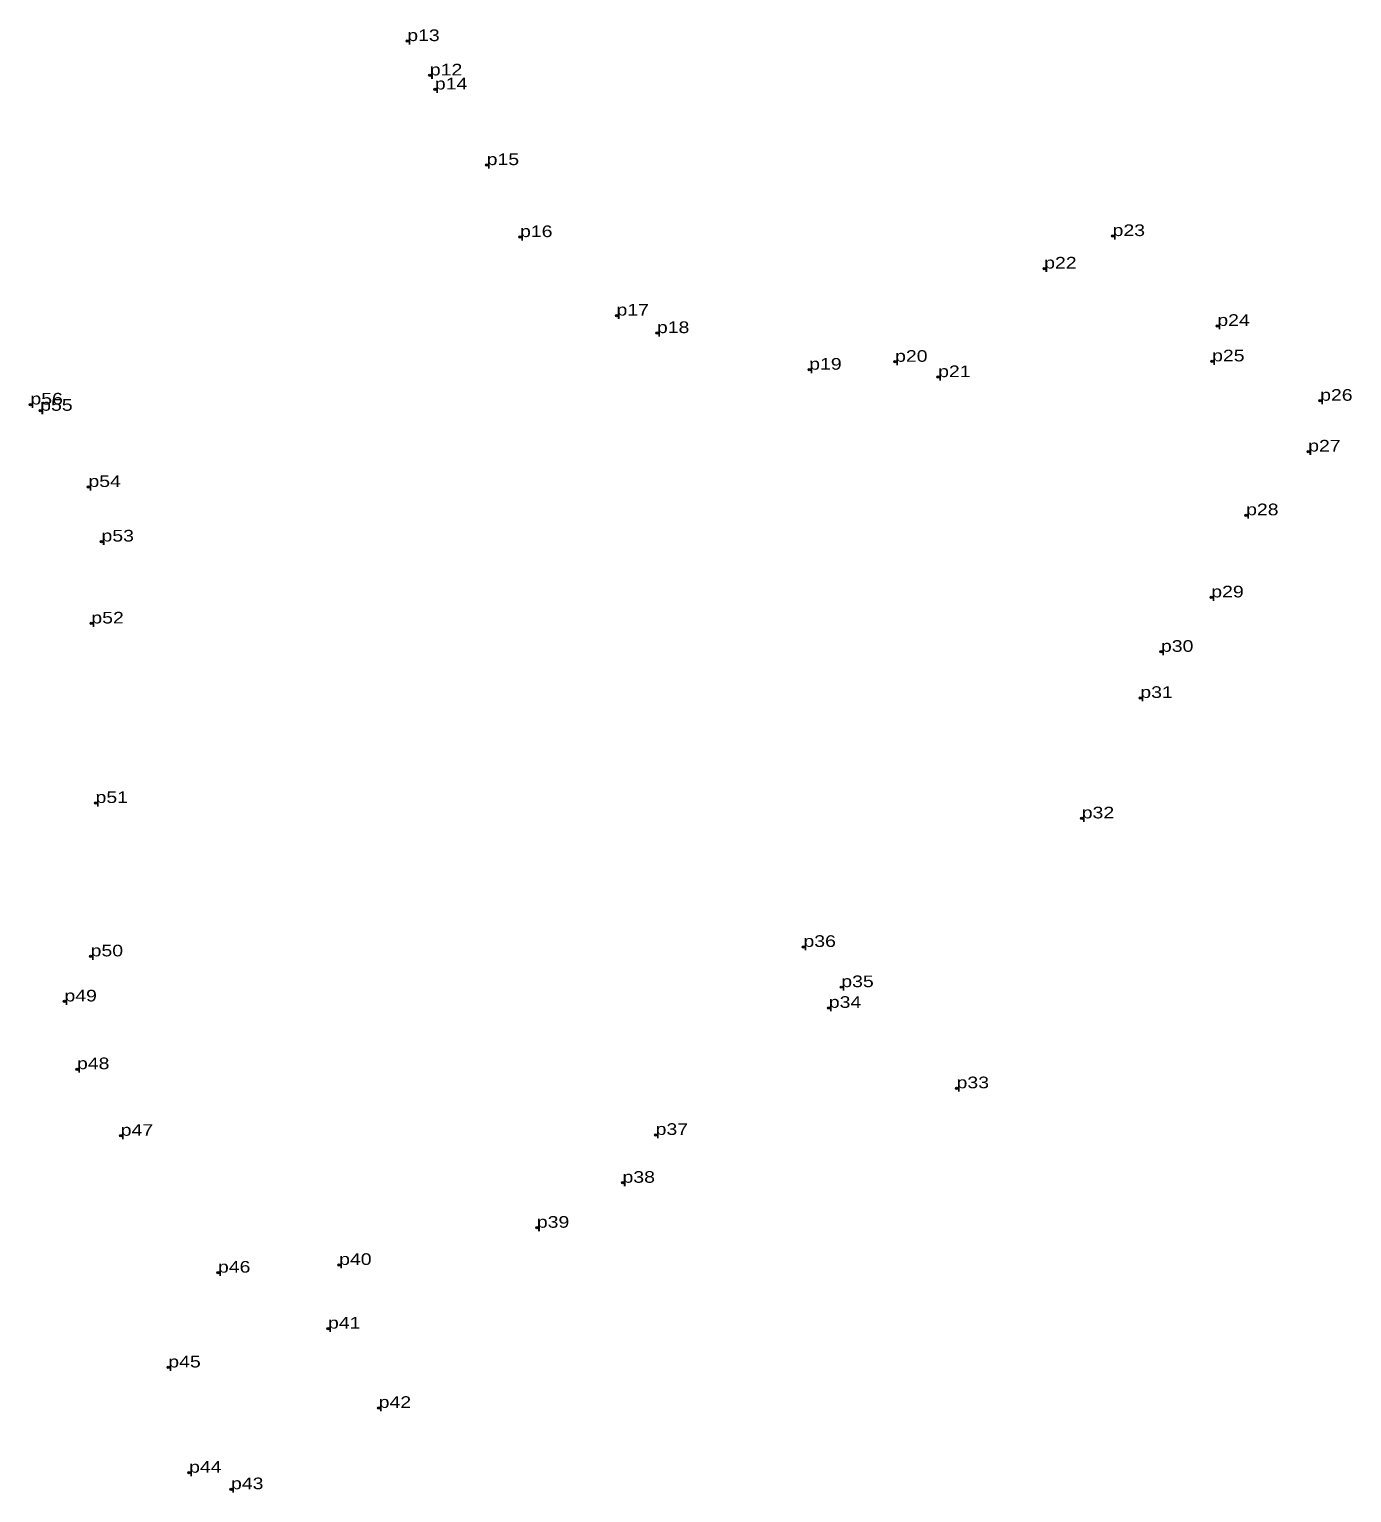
# Model space of a CAD drawing. Header units: metres. Extents: x 540596 to 552689, y 1835524 to 1841799.
# Drawn here: x 549458.6 to 549663.1, y 1836755.3 to 1836981.6 of the extents above; entities that cross this region are included whole.
import ezdxf

# ---------------------------------------------------------------- set-up
doc = ezdxf.new("R2010")
doc.units = ezdxf.units.M
doc.header["$LTSCALE"] = 0.72
doc.header["$PDMODE"] = 32
doc.header["$PDSIZE"] = 0.36
doc.layers.add('12', color=7, linetype='Continuous')
doc.layers.add('7', color=7, linetype='Continuous')

msp = doc.modelspace()

# ---------------------------------------------------------------- linework, layer by layer
at = {"layer": '7'}
for p in [(549517.06, 1836979.74), (549520.55, 1836974.43), (549521.33, 1836972.26), (549529.34, 1836960.57), (549534.5, 1836949.44), (549626.14, 1836949.6), (549615.56, 1836944.58), (549549.42, 1836937.31), (549555.67, 1836934.6), (549642.34, 1836935.71), (549592.5, 1836930.16), (549641.53, 1836930.23), (549579.22, 1836928.94), (549599.16, 1836927.79), (549458.78, 1836923.56), (549460.29, 1836922.59), (549658.24, 1836924.14), (549656.39, 1836916.29), (549467.75, 1836910.81), (549646.79, 1836906.44), (549469.77, 1836902.38), (549641.4, 1836893.74), (549468.2, 1836889.71), (549633.62, 1836885.33), (549630.43, 1836878.2), (549468.85, 1836861.96), (549621.37, 1836859.58), (549578.33, 1836839.71), (549468.09, 1836838.25), (549584.18, 1836833.49), (549464.04, 1836831.28), (549582.25, 1836830.29), (549465.98, 1836820.81), (549602.01, 1836817.86), (549472.74, 1836810.51), (549555.47, 1836810.65), (549550.35, 1836803.25), (549537.1, 1836796.3), (549487.78, 1836789.36), (549506.52, 1836790.55), (549504.8, 1836780.71), (549480.1, 1836774.7), (549512.64, 1836768.45), (549483.32, 1836758.43), (549489.8, 1836755.88)]:
    msp.add_point(p, dxfattribs=at)

# ---------------------------------------------------------------- texts
at = {"layer": '12', "width": 1.25}
for s, p in [('p13', (549517.06, 1836979.74)), ('p12', (549520.55, 1836974.43)), ('p14', (549521.33, 1836972.26)), ('p15', (549529.34, 1836960.57)), ('p16', (549534.5, 1836949.44)), ('p23', (549626.14, 1836949.6)), ('p22', (549615.56, 1836944.58)), ('p17', (549549.42, 1836937.31)), ('p18', (549555.67, 1836934.6)), ('p24', (549642.34, 1836935.71)), ('p20', (549592.5, 1836930.16)), ('p25', (549641.53, 1836930.23)), ('p19', (549579.22, 1836928.94)), ('p21', (549599.16, 1836927.79)), ('p56', (549458.78, 1836923.56)), ('p26', (549658.24, 1836924.14)), ('p55', (549460.29, 1836922.59)), ('p27', (549656.39, 1836916.29)), ('p54', (549467.75, 1836910.81)), ('p28', (549646.79, 1836906.44)), ('p53', (549469.77, 1836902.38)), ('p29', (549641.4, 1836893.74)), ('p52', (549468.2, 1836889.71)), ('p30', (549633.62, 1836885.33)), ('p31', (549630.43, 1836878.2)), ('p51', (549468.85, 1836861.96)), ('p32', (549621.37, 1836859.58)), ('p36', (549578.33, 1836839.71)), ('p50', (549468.09, 1836838.25)), ('p35', (549584.18, 1836833.49)), ('p49', (549464.04, 1836831.28)), ('p34', (549582.25, 1836830.29)), ('p48', (549465.98, 1836820.81)), ('p33', (549602.01, 1836817.86)), ('p47', (549472.74, 1836810.51)), ('p37', (549555.47, 1836810.65)), ('p38', (549550.35, 1836803.25)), ('p39', (549537.1, 1836796.3)), ('p46', (549487.78, 1836789.36)), ('p40', (549506.52, 1836790.55)), ('p41', (549504.8, 1836780.71)), ('p45', (549480.1, 1836774.7)), ('p42', (549512.64, 1836768.45)), ('p44', (549483.32, 1836758.43)), ('p43', (549489.8, 1836755.88))]:
    msp.add_text(s, height=1.8, dxfattribs=at).set_placement(p)

doc.saveas('drawing.dxf')
